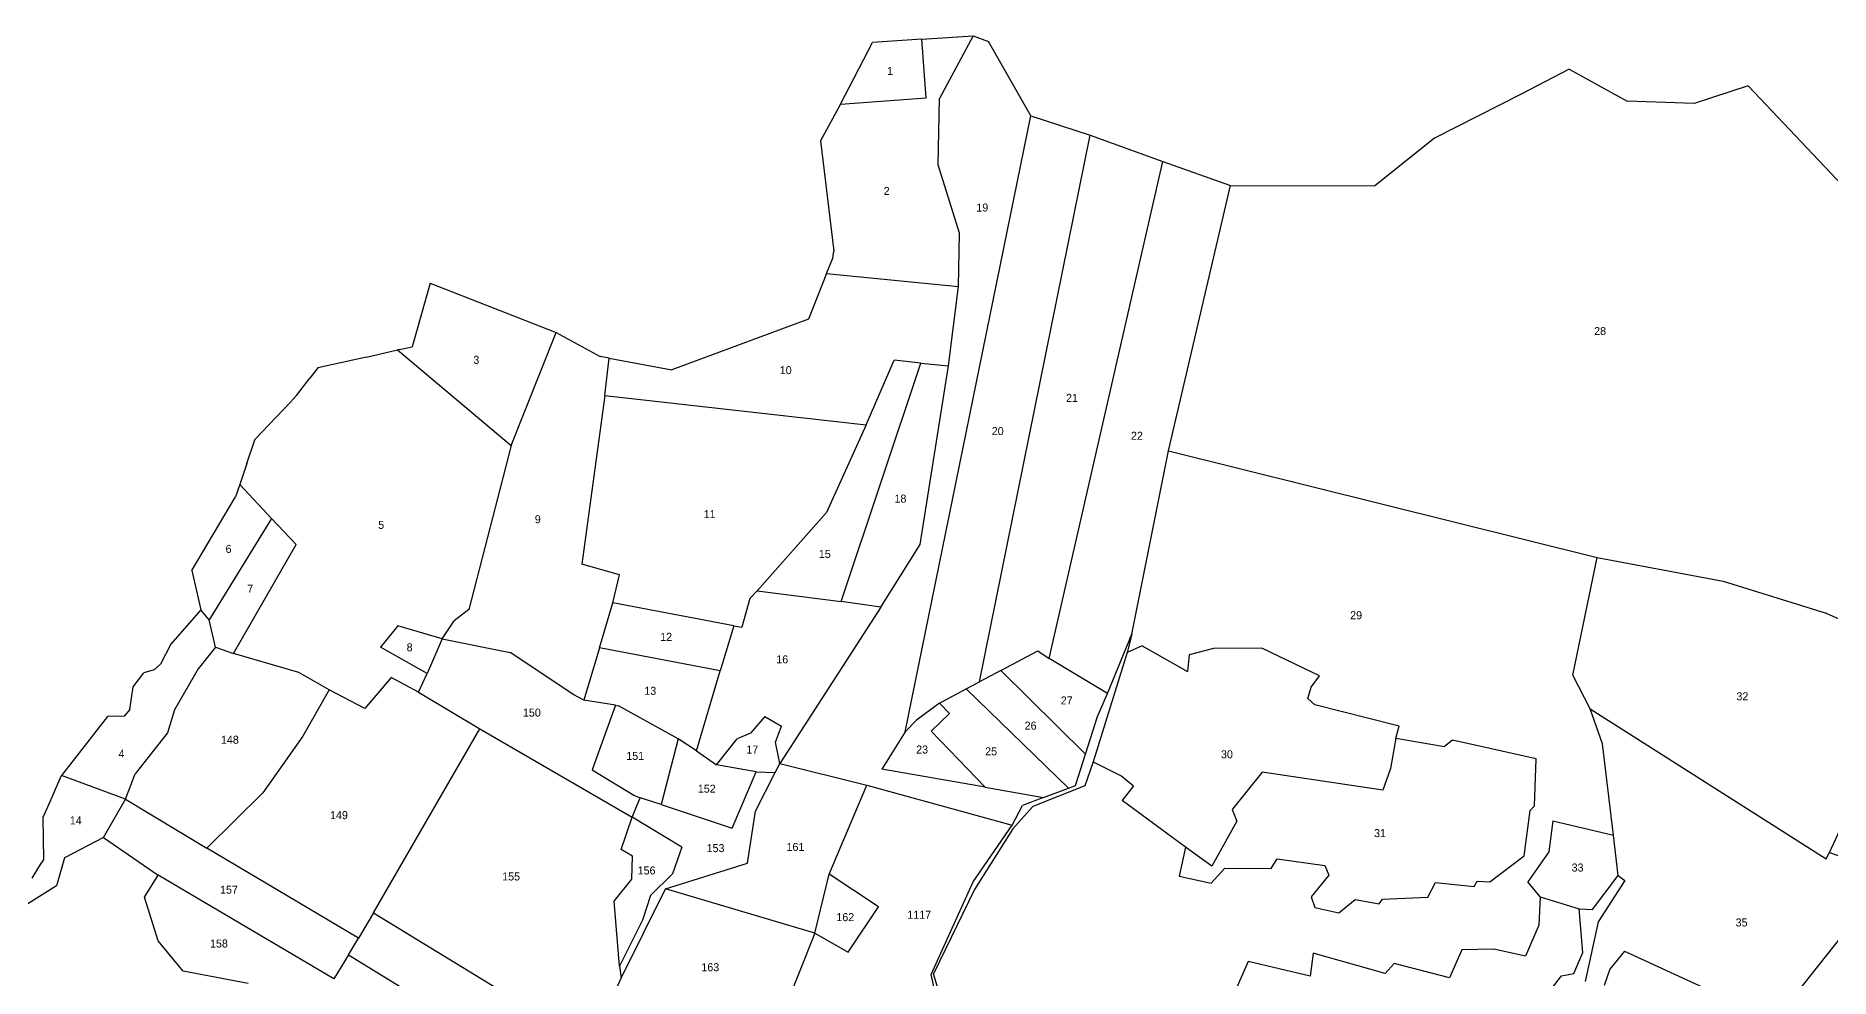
# Model space of a CAD drawing. Header units: metres. Extents: x 219366 to 221903, y 2706406 to 2707870.
# Drawn here: x 219652 to 220212, y 2707576 to 2707870 of the extents above; entities that cross this region are included whole.
import ezdxf
from ezdxf.enums import TextEntityAlignment as Align

# ---------------------------------------------------------------- set-up
doc = ezdxf.new("R2010")
doc.units = ezdxf.units.M

msp = doc.modelspace()

# ---------------------------------------------------------------- linework, layer by layer
at = {"layer": 'LIN'}
for p, q in [((219928.35, 2707869.26), (219912.89, 2707868.25)), ((219928.35, 2707869.26), (219944.35, 2707870.32)), ((219929.68, 2707850.96), (219928.35, 2707869.26)), ((219944.35, 2707870.32), (219933.8, 2707850.78)), ((219944.35, 2707870.32), (219949.1, 2707868.58)), ((219902.88, 2707849.01), (219912.89, 2707868.25)), ((219962.31, 2707845.36), (219949.1, 2707868.58)), ((220130.45, 2707859.89), (220115.51, 2707852.09)), ((220130.45, 2707859.89), (220148.57, 2707849.97)), ((220186.45, 2707854.69), (220169.58, 2707849.16)), ((220221.36, 2707817.74), (220186.45, 2707854.69)), ((219902.88, 2707849.01), (219896.68, 2707837.57)), ((219902.88, 2707849.01), (219929.68, 2707850.96)), ((219933.44, 2707830.07), (219933.8, 2707850.78)), ((220115.51, 2707852.09), (220088.42, 2707838.37)), ((220169.58, 2707849.16), (220148.57, 2707849.97)), ((219923.14, 2707652.95), (219962.31, 2707845.36)), ((219962.31, 2707845.36), (219980.88, 2707839.29)), ((219896.68, 2707837.57), (219900.86, 2707803.04)), ((219946.34, 2707668.58), (219980.88, 2707839.29)), ((219980.88, 2707839.29), (220003.61, 2707831.13)), ((220088.42, 2707838.37), (220069.81, 2707823.5)), ((219940.08, 2707808.65), (219933.44, 2707830.07)), ((219968.05, 2707675.86), (220003.61, 2707831.13)), ((220003.61, 2707831.13), (220024.72, 2707823.56)), ((220005.39, 2707740.75), (220024.72, 2707823.56)), ((220024.72, 2707823.56), (220069.81, 2707823.5)), ((219939.72, 2707791.99), (219940.08, 2707808.65)), ((219900.55, 2707800.84), (219900.86, 2707803.04)), ((219898.48, 2707796.09), (219900.55, 2707800.84)), ((219774.77, 2707793.07), (219769.08, 2707773.23)), ((219774.77, 2707793.07), (219814.11, 2707777.7)), ((219898.48, 2707796.09), (219892.87, 2707781.83)), ((219898.48, 2707796.09), (219939.72, 2707791.99)), ((219936.68, 2707767.23), (219939.72, 2707791.99)), ((219892.87, 2707781.83), (219850.2, 2707765.98)), ((219800.06, 2707742.41), (219814.11, 2707777.7)), ((219814.11, 2707777.7), (219827.87, 2707770.19)), ((219754.83, 2707769.94), (219739.65, 2707766.68)), ((219754.83, 2707769.94), (219764.58, 2707772.28)), ((219765.18, 2707772.41), (219764.58, 2707772.28)), ((219764.58, 2707772.28), (219800.06, 2707742.41)), ((219765.18, 2707772.41), (219769.08, 2707773.23)), ((219830.6, 2707769.69), (219827.87, 2707770.19)), ((219829.25, 2707758), (219830.6, 2707769.69)), ((219830.6, 2707769.69), (219850.2, 2707765.98)), ((219910.93, 2707748.81), (219919.62, 2707769.05)), ((219927.99, 2707768.11), (219919.62, 2707769.05)), ((219733.03, 2707757.96), (219737.16, 2707763.4)), ((219739.65, 2707766.68), (219737.16, 2707763.4)), ((219903.11, 2707693.62), (219927.99, 2707768.11)), ((219927.76, 2707711.42), (219936.68, 2707767.23)), ((219927.99, 2707768.11), (219936.68, 2707767.23)), ((219731.09, 2707755.87), (219733.03, 2707757.96)), ((219829.25, 2707758), (219822.1, 2707705.35)), ((219829.25, 2707758), (219910.93, 2707748.81)), ((219731.09, 2707755.87), (219719.97, 2707744.22)), ((219910.93, 2707748.81), (219898.56, 2707721.42)), ((219717.46, 2707736.81), (219719.94, 2707744.13)), ((219719.97, 2707744.22), (219719.94, 2707744.13)), ((219800.06, 2707742.41), (219786.76, 2707691.15)), ((219993.95, 2707683.44), (220005.39, 2707740.75)), ((220005.39, 2707740.75), (220139.27, 2707707.44)), ((219717.46, 2707736.81), (219715.24, 2707730.23)), ((219715.24, 2707730.23), (219713.93, 2707726.35)), ((219725.2, 2707719.53), (219715.24, 2707730.23)), ((219700.28, 2707703.34), (219713.93, 2707726.35)), ((219725.2, 2707719.53), (219705.68, 2707687.94)), ((219725.2, 2707719.53), (219732.9, 2707711.5)), ((219876.87, 2707696.96), (219898.56, 2707721.42)), ((219713.35, 2707677.46), (219732.9, 2707711.5)), ((219915.54, 2707691.89), (219927.76, 2707711.42)), ((220131.64, 2707670.69), (220139.27, 2707707.44)), ((220139.27, 2707707.44), (220178.65, 2707700.05)), ((219700.28, 2707703.34), (219703.05, 2707691.07)), ((219833.83, 2707701.96), (219822.1, 2707705.35)), ((219831.77, 2707693.25), (219833.83, 2707701.96)), ((219876.87, 2707696.96), (219874.62, 2707694.57)), ((219876.87, 2707696.96), (219903.11, 2707693.62)), ((220178.65, 2707700.05), (220210.74, 2707690.02)), ((219703.05, 2707691.07), (219693.74, 2707680.35)), ((219705.68, 2707687.94), (219703.05, 2707691.07)), ((219786.76, 2707691.15), (219782.19, 2707687.57)), ((219827.62, 2707679.21), (219831.77, 2707693.25)), ((219869.6, 2707686.07), (219831.77, 2707693.25)), ((219874.62, 2707694.57), (219872.12, 2707685.59)), ((219915.54, 2707691.89), (219883.99, 2707643.06)), ((219915.54, 2707691.89), (219903.11, 2707693.62)), ((220210.74, 2707690.02), (220238.2, 2707677.8)), ((219707.67, 2707679.42), (219705.68, 2707687.94)), ((219764.61, 2707686.02), (219759.19, 2707679.38)), ((219778.52, 2707681.96), (219764.61, 2707686.02)), ((219778.52, 2707681.96), (219782.19, 2707687.57)), ((219869.6, 2707686.07), (219865.3, 2707672.03)), ((219869.6, 2707686.07), (219872.12, 2707685.59)), ((219693.74, 2707680.35), (219690.53, 2707674.1)), ((219707.67, 2707679.42), (219702.25, 2707672.6)), ((219707.67, 2707679.42), (219713.35, 2707677.46)), ((219773.76, 2707671.17), (219759.19, 2707679.38)), ((219778.52, 2707681.96), (219773.76, 2707671.17)), ((219778.52, 2707681.96), (219799.74, 2707677.76)), ((219827.62, 2707679.21), (219822.68, 2707662.81)), ((219865.3, 2707672.03), (219827.62, 2707679.21)), ((219986.27, 2707664.97), (219993.95, 2707683.44)), ((219993.95, 2707683.44), (219992.42, 2707677.75)), ((219997.08, 2707679.78), (219992.42, 2707677.75)), ((219997.08, 2707679.78), (220011.33, 2707671.78)), ((220019.36, 2707678.97), (220011.8, 2707676.96)), ((220034.55, 2707679.12), (220019.36, 2707678.97)), ((220052.49, 2707670.42), (220034.55, 2707679.12)), ((219690.53, 2707674.1), (219688.53, 2707672.31)), ((219733.68, 2707671.5), (219713.35, 2707677.46)), ((219819.65, 2707664.48), (219799.74, 2707677.76)), ((219952.96, 2707672.1), (219964.54, 2707678.26)), ((219964.54, 2707678.26), (219968.05, 2707675.86)), ((219986.27, 2707664.97), (219968.05, 2707675.86)), ((219992.42, 2707677.75), (219981.8, 2707643.54)), ((220011.8, 2707676.96), (220011.33, 2707671.78)), ((219681.99, 2707667.03), (219685.25, 2707671.37)), ((219688.53, 2707672.31), (219685.25, 2707671.37)), ((219702.25, 2707672.6), (219694.85, 2707659.84)), ((219743.23, 2707666.05), (219733.68, 2707671.5)), ((219762.58, 2707669.87), (219754.37, 2707660.23)), ((219771.04, 2707665.3), (219762.58, 2707669.87)), ((219771.04, 2707665.3), (219773.76, 2707671.17)), ((219857.93, 2707646.99), (219865.3, 2707672.03)), ((219942.19, 2707666.37), (219946.34, 2707668.58)), ((219952.96, 2707672.1), (219946.34, 2707668.58)), ((219952.96, 2707672.1), (219979.42, 2707646.01)), ((220049.94, 2707666.95), (220052.49, 2707670.42)), ((220137.1, 2707660.11), (220131.64, 2707670.69)), ((219680.92, 2707659.91), (219681.99, 2707667.03)), ((219743.23, 2707666.05), (219734.93, 2707651.64)), ((219754.37, 2707660.23), (219743.23, 2707666.05)), ((219771.04, 2707665.3), (219790.22, 2707653.92)), ((219822.68, 2707662.81), (219819.65, 2707664.48)), ((219832.63, 2707661.3), (219822.68, 2707662.81)), ((219933.82, 2707661.92), (219926.59, 2707656.64)), ((219933.82, 2707661.92), (219942.19, 2707666.37)), ((219933.82, 2707661.92), (219936.93, 2707658.68)), ((219942.19, 2707666.37), (219974.12, 2707635.38)), ((219983.21, 2707657.7), (219986.27, 2707664.97)), ((220048.86, 2707663.36), (220049.94, 2707666.95)), ((220051.01, 2707661.37), (220048.86, 2707663.36)), ((219673.94, 2707657.71), (219659.58, 2707639.29)), ((219679.15, 2707657.87), (219673.94, 2707657.71)), ((219680.92, 2707659.91), (219679.15, 2707657.87)), ((219694.85, 2707659.84), (219692.67, 2707652.69)), ((219832.63, 2707661.3), (219825.33, 2707641.04)), ((219832.63, 2707661.3), (219833.54, 2707661.09)), ((219852.22, 2707650.8), (219833.54, 2707661.09)), ((219879.23, 2707657.78), (219874.77, 2707652.49)), ((219879.23, 2707657.78), (219884.45, 2707654.71)), ((219926.59, 2707656.64), (219923.14, 2707652.95)), ((219936.93, 2707658.68), (219931.17, 2707653.14)), ((219979.42, 2707646.01), (219983.21, 2707657.7)), ((220077.45, 2707654.74), (220051.01, 2707661.37)), ((220140.89, 2707649.21), (220137.1, 2707660.11)), ((220137.1, 2707660.11), (220210.78, 2707613.28)), ((219692.67, 2707652.69), (219682.64, 2707639.81)), ((219734.93, 2707651.64), (219722.5, 2707633.89)), ((219757.02, 2707596.44), (219790.22, 2707653.92)), ((219790.22, 2707653.92), (219837.86, 2707626.32)), ((219852.22, 2707650.8), (219846.92, 2707630.27)), ((219857.93, 2707646.99), (219852.22, 2707650.8)), ((219864.18, 2707642.68), (219870.58, 2707650.74)), ((219874.77, 2707652.49), (219870.58, 2707650.74)), ((219882.58, 2707649.71), (219884.45, 2707654.71)), ((219923.14, 2707652.95), (219915.82, 2707641.28)), ((219931.17, 2707653.14), (219948.09, 2707635.64)), ((220076.32, 2707651.01), (220074.66, 2707641.52)), ((220076.32, 2707651.01), (220077.45, 2707654.74)), ((220076.32, 2707651.01), (220091.51, 2707648.38)), ((219857.93, 2707646.99), (219864.18, 2707642.68)), ((219883.99, 2707643.06), (219882.58, 2707649.71)), ((219976.27, 2707636.19), (219979.42, 2707646.01)), ((220094.03, 2707650.38), (220091.51, 2707648.38)), ((220120.16, 2707644.52), (220094.03, 2707650.38)), ((220144.32, 2707620.71), (220140.89, 2707649.21)), ((219679.62, 2707631.88), (219682.64, 2707639.81)), ((219825.33, 2707641.04), (219838.32, 2707633.22)), ((219876.52, 2707640.49), (219864.18, 2707642.68)), ((219869.06, 2707622.9), (219876.52, 2707640.49)), ((219876.37, 2707628.14), (219882.45, 2707640.25)), ((219876.52, 2707640.49), (219882.45, 2707640.25)), ((219882.45, 2707640.25), (219883.99, 2707643.06)), ((219883.99, 2707643.06), (219911.15, 2707636.33)), ((219948.09, 2707635.64), (219915.82, 2707641.28)), ((219981.8, 2707643.54), (219979.25, 2707636.11)), ((219981.8, 2707643.54), (219990.82, 2707639.12)), ((220034.59, 2707640.35), (220025.24, 2707628.67)), ((220072.25, 2707634.68), (220034.59, 2707640.35)), ((220074.66, 2707641.52), (220072.25, 2707634.68)), ((220119.68, 2707629.88), (220120.16, 2707644.52)), ((219656.48, 2707632.16), (219657.74, 2707635.08)), ((219657.74, 2707635.08), (219659.58, 2707639.29)), ((219679.62, 2707631.88), (219659.58, 2707639.29)), ((219704.96, 2707616.6), (219722.5, 2707633.89)), ((219899.39, 2707608.48), (219911.15, 2707636.33)), ((219911.15, 2707636.33), (219956.57, 2707623.77)), ((219948.09, 2707635.64), (219966.35, 2707632.45)), ((219979.25, 2707636.11), (219963.01, 2707629.58)), ((219966.35, 2707632.45), (219974.12, 2707635.38)), ((219974.12, 2707635.38), (219976.27, 2707636.19)), ((219990.82, 2707639.12), (219994.47, 2707636.07)), ((219994.47, 2707636.07), (219990.88, 2707631.54)), ((219656.12, 2707631.46), (219653.8, 2707626.2)), ((219656.12, 2707631.46), (219656.48, 2707632.16)), ((219672.71, 2707619.99), (219679.62, 2707631.88)), ((219679.62, 2707631.88), (219704.96, 2707616.6)), ((219837.86, 2707626.32), (219840.32, 2707632.32)), ((219838.32, 2707633.22), (219840.32, 2707632.32)), ((219846.92, 2707630.27), (219840.32, 2707632.32)), ((219846.92, 2707630.27), (219869.06, 2707622.9)), ((219873.84, 2707611.88), (219876.37, 2707628.14)), ((219956.57, 2707623.77), (219959.7, 2707629.94)), ((219963.01, 2707629.58), (219956.77, 2707622.64)), ((219966.35, 2707632.45), (219959.7, 2707629.94)), ((220010.64, 2707616.94), (219990.88, 2707631.54)), ((220025.24, 2707628.67), (220026.71, 2707625.07)), ((220116.45, 2707614.23), (220118.34, 2707628.34)), ((220118.34, 2707628.34), (220119.68, 2707629.88)), ((220211.83, 2707615.26), (220219.01, 2707630.75)), ((219653.8, 2707626.2), (219653.94, 2707613.04)), ((219834.39, 2707616.2), (219837.86, 2707626.32)), ((219853.3, 2707616.91), (219837.86, 2707626.32)), ((219944.32, 2707606.13), (219956.57, 2707623.77)), ((219956.77, 2707622.64), (219944.72, 2707603.7)), ((220026.71, 2707625.07), (220018.87, 2707611.02)), ((220125.35, 2707625.2), (220124.14, 2707615.48)), ((220125.35, 2707625.2), (220144.32, 2707620.71)), ((219672.71, 2707619.99), (219660.47, 2707613.59)), ((219672.71, 2707619.99), (219689.75, 2707608.22)), ((219853.3, 2707616.91), (219850.45, 2707608.65)), ((220010.64, 2707616.94), (220008.64, 2707607.86)), ((220018.87, 2707611.02), (220010.64, 2707616.94)), ((220145.76, 2707608.11), (220144.32, 2707620.71)), ((219650.4, 2707607.23), (219653.36, 2707612.08)), ((219653.94, 2707613.04), (219653.36, 2707612.08)), ((219660.47, 2707613.59), (219658.02, 2707604.84)), ((219752.31, 2707588.47), (219704.96, 2707616.6)), ((219837.93, 2707614.17), (219834.39, 2707616.2)), ((219837.72, 2707606.9), (219837.93, 2707614.17)), ((219848.19, 2707603.88), (219873.84, 2707611.88)), ((220037.42, 2707610.29), (220039.33, 2707613.27)), ((220039.33, 2707613.27), (220054.14, 2707611.24)), ((220105.74, 2707606.06), (220116.45, 2707614.23)), ((220124.14, 2707615.48), (220117.62, 2707606.06)), ((220210.78, 2707613.28), (220211.83, 2707615.26)), ((220211.83, 2707615.26), (220233.5, 2707607.61)), ((219685.47, 2707601.3), (219689.75, 2707608.22)), ((219744.62, 2707575.85), (219689.75, 2707608.22)), ((219832.2, 2707600.11), (219837.72, 2707606.9)), ((219850.45, 2707608.65), (219843.53, 2707601.82)), ((219894.9, 2707590.09), (219899.39, 2707608.48)), ((219914.82, 2707598.26), (219899.39, 2707608.48)), ((219931.2, 2707577.16), (219944.32, 2707606.13)), ((220008.64, 2707607.86), (220018.63, 2707605.73)), ((220018.63, 2707605.73), (220022.93, 2707610.37)), ((220022.93, 2707610.37), (220037.42, 2707610.29)), ((220055.48, 2707608.14), (220049.89, 2707601.45)), ((220054.14, 2707611.24), (220055.48, 2707608.14)), ((220086.32, 2707601.3), (220088.7, 2707605.94)), ((220088.7, 2707605.94), (220100.79, 2707604.65)), ((220100.79, 2707604.65), (220101.81, 2707606.35)), ((220101.81, 2707606.35), (220105.74, 2707606.06)), ((220121.47, 2707601.46), (220117.62, 2707606.06)), ((220137.79, 2707597.47), (220145.76, 2707608.11)), ((220147.84, 2707606.48), (220139.55, 2707593.64)), ((220145.76, 2707608.11), (220147.84, 2707606.48)), ((219658.02, 2707604.84), (219640.92, 2707594.09)), ((219689.74, 2707587.72), (219685.47, 2707601.3)), ((219833.82, 2707579.77), (219832.2, 2707600.11)), ((219834.36, 2707576.04), (219848.19, 2707603.88)), ((219843.53, 2707601.82), (219841.01, 2707594.11)), ((219894.9, 2707590.09), (219848.19, 2707603.88)), ((219944.72, 2707603.7), (219931.92, 2707577.33)), ((220049.89, 2707601.45), (220051.08, 2707598.1)), ((220058.51, 2707596.37), (220063.7, 2707600.59)), ((220063.7, 2707600.59), (220071.12, 2707599.26)), ((220071.12, 2707599.26), (220072.16, 2707600.64)), ((220072.16, 2707600.64), (220086.32, 2707601.3)), ((220121.47, 2707601.46), (220121.06, 2707592.52)), ((220121.47, 2707601.46), (220133.6, 2707597.71)), ((219757.02, 2707596.44), (219752.31, 2707588.47)), ((219757.02, 2707596.44), (219824.3, 2707555.41)), ((219905.29, 2707584.15), (219914.82, 2707598.26)), ((220051.08, 2707598.1), (220058.51, 2707596.37)), ((220134.78, 2707583.99), (220133.6, 2707597.71)), ((220133.6, 2707597.71), (220137.79, 2707597.47)), ((220197.08, 2707565.62), (220222.58, 2707597.78)), ((219841.01, 2707594.11), (219833.82, 2707579.77)), ((219894.9, 2707590.09), (219880.46, 2707554.05)), ((219894.9, 2707590.09), (219905.29, 2707584.15)), ((220121.06, 2707592.52), (220116.85, 2707582.88)), ((220139.55, 2707593.64), (220135.53, 2707574.99)), ((219697.57, 2707578.21), (219689.74, 2707587.72)), ((219749.19, 2707583.35), (219744.62, 2707575.85)), ((219749.19, 2707583.35), (219752.31, 2707588.47)), ((219749.19, 2707583.35), (219816.62, 2707541.98)), ((220050.59, 2707583.78), (220049.65, 2707576.66)), ((220073.07, 2707577.49), (220050.59, 2707583.78)), ((220096.97, 2707584.83), (220093.1, 2707576.16)), ((220106.99, 2707585.11), (220096.97, 2707584.83)), ((220116.85, 2707582.88), (220106.99, 2707585.11)), ((220131.96, 2707577.48), (220134.78, 2707583.99)), ((220147.81, 2707584.4), (220143.18, 2707578.86)), ((220147.81, 2707584.4), (220177.7, 2707570.73)), ((219717.91, 2707574.32), (219697.57, 2707578.21)), ((219833.82, 2707579.77), (219834.36, 2707576.04)), ((220030.28, 2707581.19), (220026.82, 2707573.45)), ((220049.65, 2707576.66), (220030.28, 2707581.19)), ((220075.83, 2707580.55), (220073.07, 2707577.49)), ((220093.1, 2707576.16), (220075.83, 2707580.55)), ((220143.18, 2707578.86), (220141.45, 2707573.73)), ((219827.45, 2707560.62), (219834.36, 2707576.04)), ((219935.25, 2707559.25), (219931.2, 2707577.16)), ((219938.91, 2707554.77), (219931.92, 2707577.33)), ((220121.25, 2707567.78), (220128.11, 2707576.77)), ((220128.11, 2707576.77), (220131.96, 2707577.48))]:
    msp.add_line(p, q, dxfattribs=at)

# ---------------------------------------------------------------- texts
at = {"layer": 'PAR'}
for s, p in [('1', (219918.39, 2707859.38)), ('2', (219917.32, 2707821.92)), ('19', (219947.19, 2707816.71)), ('28', (220140.16, 2707778.14)), ('3', (219789.15, 2707769.14)), ('10', (219885.79, 2707765.93)), ('21', (219975.2, 2707757.28)), ('20', (219952.01, 2707746.89)), ('22', (219995.49, 2707745.44)), ('18', (219921.62, 2707725.8)), ('5', (219759.43, 2707717.58)), ('9', (219808.35, 2707719.35)), ('11', (219861.98, 2707720.94)), ('6', (219711.76, 2707710.09)), ('15', (219898, 2707708.5)), ('7', (219718.53, 2707697.67)), ('29', (220063.96, 2707689.38)), ('8', (219768.32, 2707679.36)), ('12', (219848.44, 2707682.64)), ('16', (219884.7, 2707675.59)), ('13', (219843.49, 2707665.77)), ('27', (219973.55, 2707662.77)), ('32', (220184.6, 2707664.06)), ('150', (219806.5, 2707658.96)), ('26', (219962.28, 2707654.9)), ('148', (219712.17, 2707650.48)), ('4', (219678.32, 2707646.1)), ('151', (219838.78, 2707645.42)), ('17', (219875.36, 2707647.42)), ('23', (219928.39, 2707647.43)), ('25', (219949.94, 2707646.87)), ('30', (220023.61, 2707645.94)), ('152', (219861.13, 2707635.2)), ('149', (219746.25, 2707626.93)), ('14', (219664.04, 2707625.28)), ('31', (220071.41, 2707621.32)), ('153', (219863.88, 2707616.63)), ('161', (219888.83, 2707617)), ('33', (220133.13, 2707610.57)), ('155', (219800.02, 2707607.76)), ('156', (219842.33, 2707609.65)), ('157', (219711.89, 2707603.64)), ('162', (219904.39, 2707595.07)), ('1117', (219927.49, 2707595.82)), ('35', (220184.36, 2707593.42)), ('158', (219708.76, 2707586.84)), ('163', (219862.24, 2707579.43))]:
    msp.add_text(s, height=2.5, dxfattribs=at).set_placement(p, align=Align.MIDDLE)

doc.saveas('drawing.dxf')
